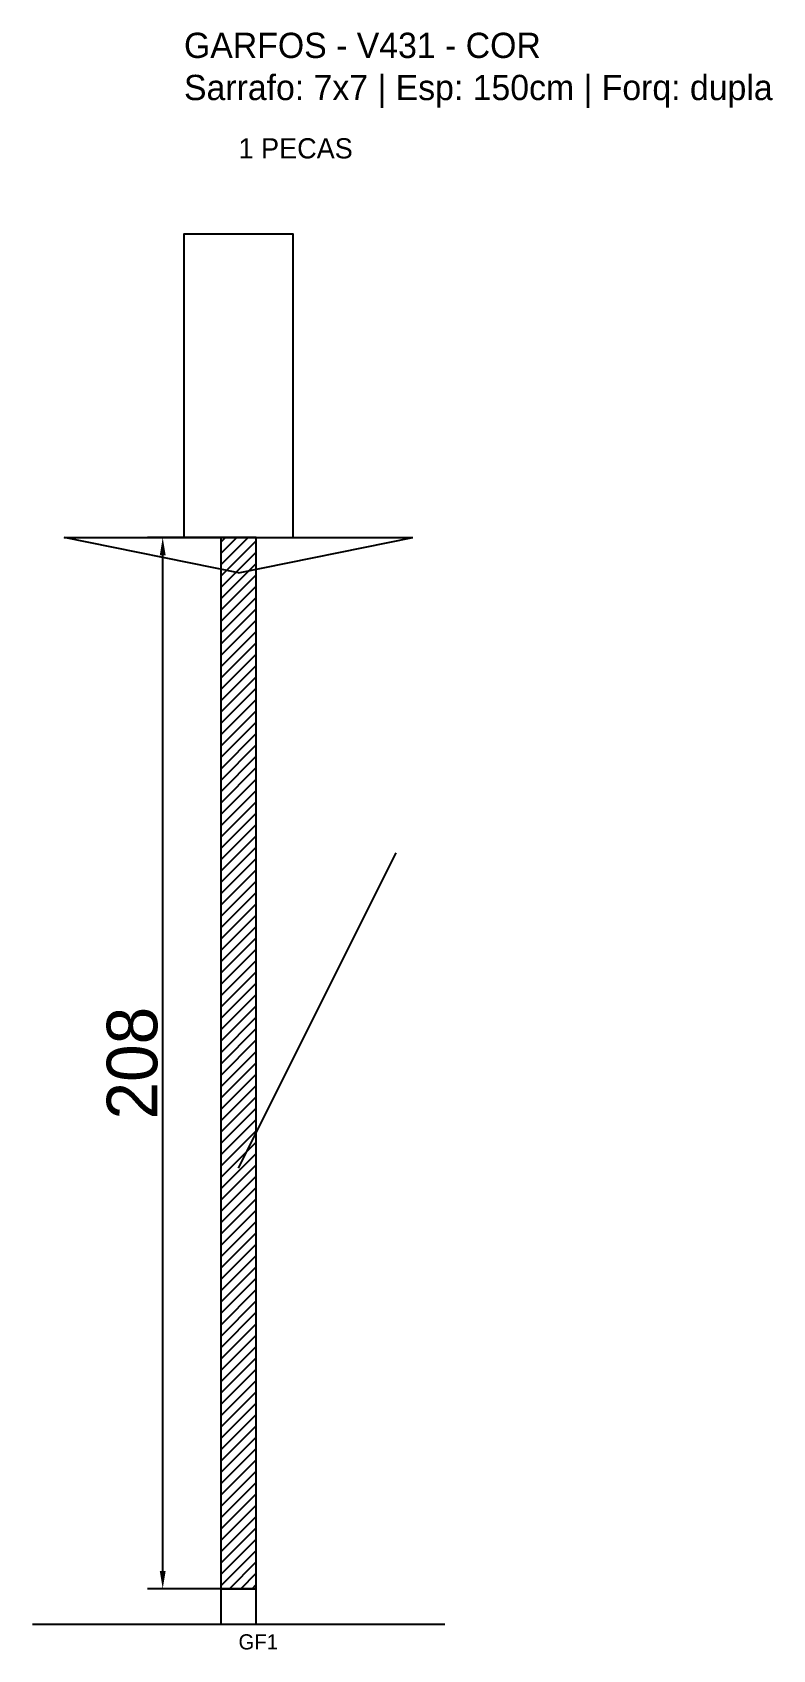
# Model space of a CAD drawing. Header units: metres. Extents: x -30 to 116, y -12 to 308.
import ezdxf

# ---------------------------------------------------------------- set-up
doc = ezdxf.new("R2010")
doc.units = ezdxf.units.M
for name, color, linetype in [('BARRA_ANCORAGEM', 1, 'Continuous'), ('COTA', 241, 'Continuous'), ('GARFOS OK', 3, 'Continuous'), ('NOME DA VIGA', 6, 'Continuous'), ('SARR_7x7', 40, 'Continuous'), ('VIGAS', 3, 'Continuous')]:
    doc.layers.add(name, color=color, linetype=linetype)
doc.dimstyles.new('EZ DXF', dxfattribs={"dimtxt": 10, "dimasz": 3.5, "dimexe": 3, "dimexo": 1.5, "dimgap": 1, "dimtad": 1, "dimdec": 1, "dimdsep": 46, "dimcen": 2.5, "dimazin": 3, "dimtfac": 1, "dimtmove": 0, "dimatfit": 3})

msp = doc.modelspace()

# ---------------------------------------------------------------- hatches: boundary and pattern name
at = {"layer": 'COTA'}
h = msp.add_hatch(dxfattribs=at)
h.set_pattern_fill('ANSI31', scale=0.5)
h.paths.add_polyline_path([(7.288728, 0), (14.288728, 0), (14.288728, 208), (7.288728, 208)])

# ---------------------------------------------------------------- linework, layer by layer
at = {"layer": 'BARRA_ANCORAGEM'}
msp.add_line((10.788728, 83.2), (41.988728, 145.6), dxfattribs=at)
at = {"layer": 'GARFOS OK'}
for p, q in [((10.788728, 201), (-23.711272, 208)), ((-23.711272, 208), (45.288728, 208)), ((10.788728, 201), (45.288728, 208))]:
    msp.add_line(p, q, dxfattribs=at)
at = {"layer": 'GARFOS OK', "linetype": 'CONTINUOUS'}
msp.add_line((-30, -7), (51.577456, -7), dxfattribs=at)
at = {"layer": 'GARFOS OK'}
msp.add_lwpolyline([(7.288728, 0), (14.288728, 0), (14.288728, 208), (7.288728, 208), (7.288728, 0)], dxfattribs=at)
at = {"layer": 'SARR_7x7'}
msp.add_lwpolyline([(7.288728, -7), (14.288728, -7), (14.288728, 0), (7.288728, 0), (7.288728, -7)], dxfattribs=at)
at = {"layer": 'VIGAS'}
msp.add_lwpolyline([(0, 208), (21.577456, 208), (21.577456, 268), (0, 268), (0, 208)], dxfattribs=at)

# ---------------------------------------------------------------- texts
at = {"layer": 'NOME DA VIGA'}
for s, height, p in [('1 PECAS', 4, (10.788728, 283)), ('GF1', 3, (10.788728, -12))]:
    msp.add_text(s, height=height, dxfattribs=at).set_placement(p)
at = {"layer": 'NOME DA VIGA', "insert": (0, 293), "char_height": 5, "attachment_point": 7}
msp.add_mtext('GARFOS - V431 - COR\\PSarrafo: 7x7 | Esp: 150cm | Forq: dupla', dxfattribs=at)

# ---------------------------------------------------------------- dimensions: what is measured, and where the dimension line sits
at = {"layer": 'COTA'}
msp.add_linear_dim(base=(-4.211272, 0), p1=(10.788728, 0), p2=(10.788728, 208), angle=90, dimstyle='EZ DXF', dxfattribs=at).render()

doc.saveas('drawing.dxf')
